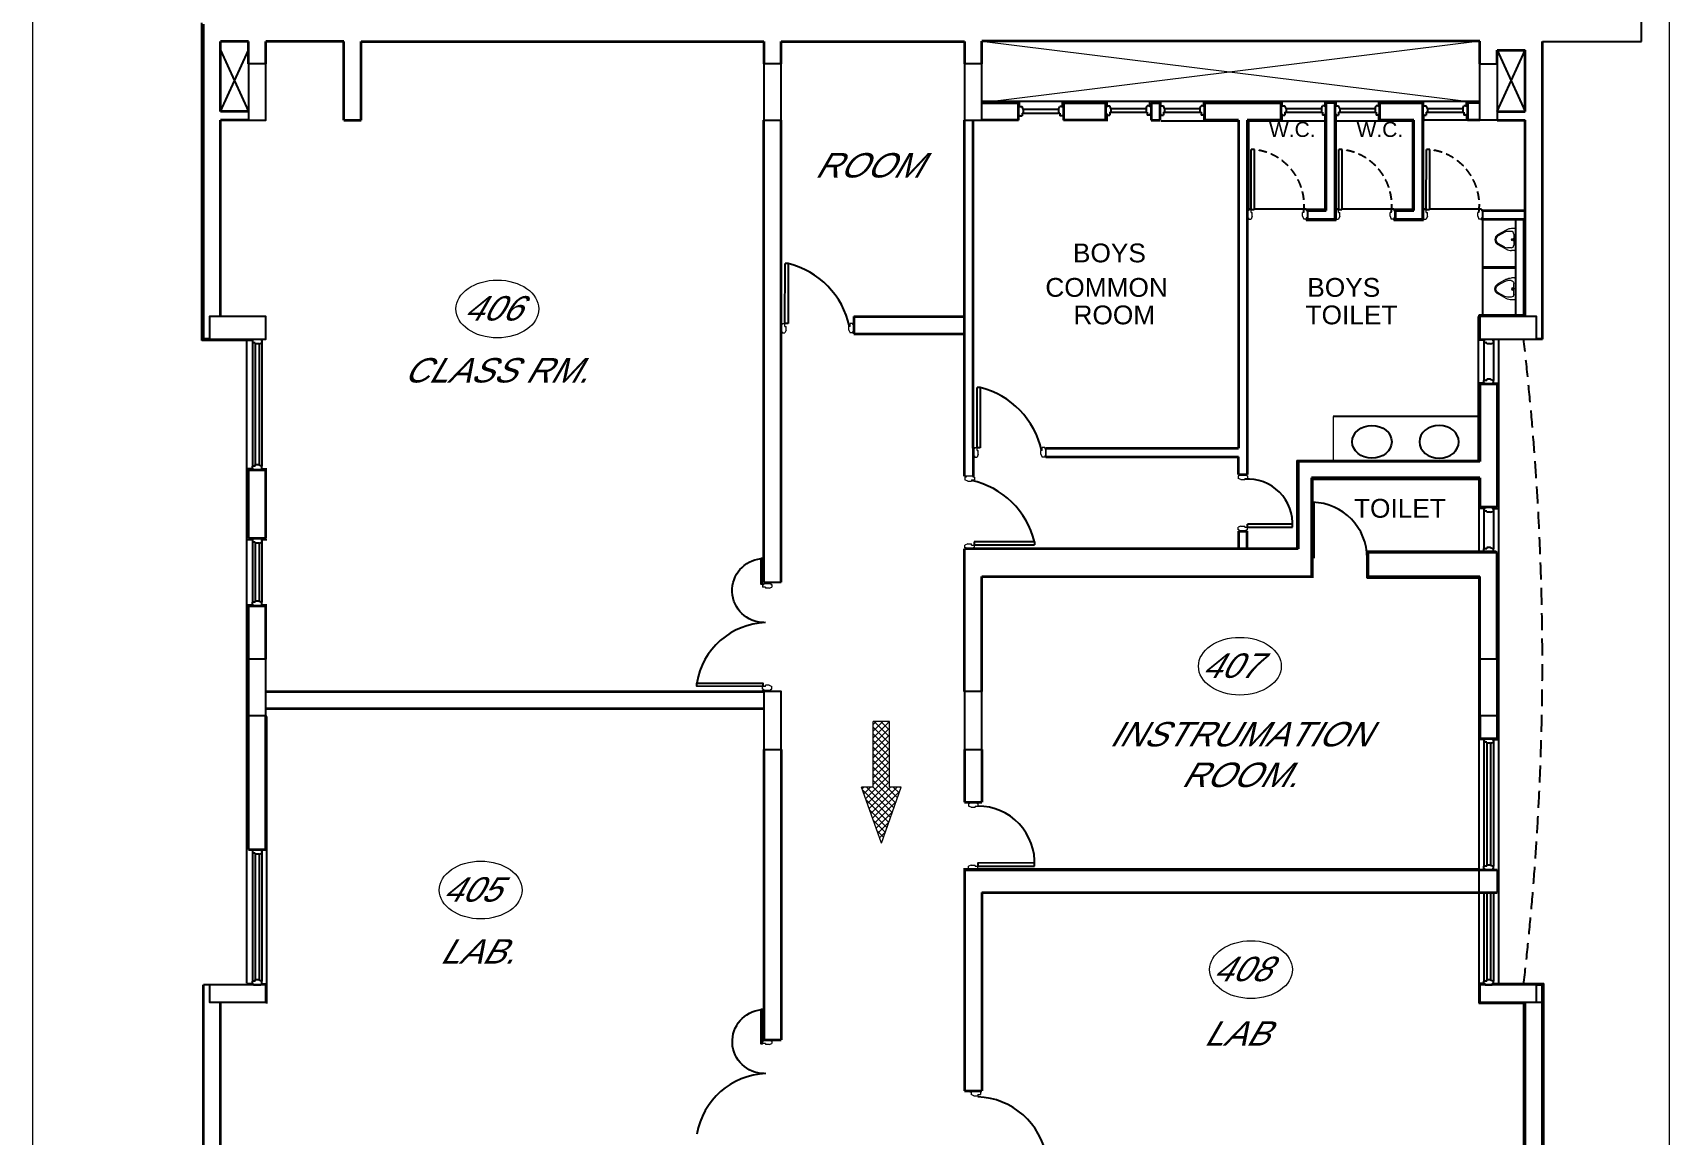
# Model space of a CAD drawing. Extents: x 681461 to 1380439, y -183990 to 19328.
# Drawn here: x 782817 to 804584, y -161462 to -146815 of the extents above; entities that cross this region are included whole.
import ezdxf
from ezdxf.enums import TextEntityAlignment as Align

# ---------------------------------------------------------------- set-up
doc = ezdxf.new("R2010")
doc.units = 0
doc.header["$LTSCALE"] = 900
doc.header["$MEASUREMENT"] = 0
doc.linetypes.add('HIDDEN', pattern=[0.375, 0.25, -0.125])
doc.linetypes.add('HIDDEN2', pattern=[0.1875, 0.125, -0.0625])
for name, color, linetype in [('1', 7, 'CONTINUOUS'), ('CL', 8, 'CONTINUOUS'), ('D&R FREAM', 16, 'CONTINUOUS'), ('door', 163, 'CONTINUOUS'), ('FUR', 2, 'CONTINUOUS'), ('PLASTER LINE', 8, 'CONTINUOUS'), ('TEXT', 2, 'CONTINUOUS'), ('WALL', 1, 'CONTINUOUS'), ('win', 4, 'CONTINUOUS')]:
    doc.layers.add(name, color=color, linetype=linetype)
doc.layers.add('COL', color=6, linetype='CONTINUOUS', lineweight=25)
doc.layers.add('ELE', color=50, linetype='CONTINUOUS', lineweight=20)
doc.styles.add('ROMANS', font='arial.ttf')

# ---------------------------------------------------------------- blocks, each defined once
blk = doc.blocks.new('REDFRAME')
at = {"layer": '1', "linetype": 'ByBlock', "lineweight": 13}
for p, q in [((-95, 0), (-95, -15)), ((-95, 0), (0, 0)), ((0, 0), (0, -15)), ((-110, -15), (-110, -50)), ((-110, -15), (-95, -15)), ((-110, -15), (-110, -50)), ((-72, -50), (-110, -50)), ((-72, -50), (-72, -65)), ((-22, -65), (-72, -65)), ((-22, -65), (15, -50)), ((0, -15), (15, -15)), ((15, -15), (15, -50))]:
    blk.add_line(p, q, dxfattribs=at)
blk = doc.blocks.new('A$C271A56B4')
at = {"layer": '1', "lineweight": 0}
for p, q in [((166, 304), (41, 233)), ((146, 274), (49, 219)), ((240, 284), (186, 284)), ((292, 325), (246, 325)), ((280, 244), (280, 81)), ((305, 12), (305, 313)), ((166, 21), (41, 92)), ((146, 51), (49, 106)), ((240, 41), (186, 41)), ((292, 0), (246, 0)), ((305, 163), (248, 163))]:
    blk.add_line(p, q, dxfattribs=at)
blk.add_circle((264, 163), 16.2, dxfattribs=at)
for centre, radius, start, end in [((186, 203), 81.2, 90, 119.5519), ((246, 163), 162, 90, 119.5519), ((240, 244), 40.6, 0, 90), ((292, 313), 12.2, 360, 90), ((81, 163), 81.2, 119.5519, 240.4481), ((81, 163), 65, 119.5519, 240.4481), ((186, 122), 81.2, 240.4481, 270), ((246, 163), 162, 240.4481, 270), ((240, 81), 40.6, 270, 0), ((292, 12), 12.2, 270, 360)]:
    blk.add_arc(centre, radius, start, end, dxfattribs=at)

msp = doc.modelspace()

# ---------------------------------------------------------------- hatches: boundary and pattern name
at = {"layer": 'door', "linetype": 'ByBlock', "lineweight": 13, "ltscale": 1.25}
h = msp.add_hatch(dxfattribs=at)
h.set_pattern_fill('ANSI37', color=3, scale=500)
h.set_pattern_definition([(45, (87313.657, 61.05), (-44.194174, 44.194174), []), (135, (87313.657, 61.05), (-44.194174, -44.194174), [])])
h.paths.add_polyline_path([(794212.7, -156845.5), (794212.7, -155974.5), (793996.7, -155974.5), (793996.7, -156845.5), (793841.7, -156845.5), (794104.7, -157590.5), (794367.7, -156845.5)])

# ---------------------------------------------------------------- linework, layer by layer
at = {"layer": 'CL', "ltscale": 1.25}
for p, q in [((801901.1, -147977.7), (801301.1, -147977.7)), ((801316.1, -147910.2), (801316.1, -147992.7))]:
    msp.add_line(p, q, dxfattribs=at)
at = {"layer": 'COL', "color": 6}
msp.add_lwpolyline([(802066.1, -147227.7), (802296.1, -147227.7), (802296.1, -147977.7), (802066.1, -147977.7)], close=True, dxfattribs=at)
at = {"layer": 'D&R FREAM', "color": 16, "linetype": 'ByBlock'}
for p, q in [((802118.6, -150902.7), (802118.6, -150937.7)), ((802118.6, -150902.7), (802118.6, -150937.7)), ((802118.6, -150902.7), (802118.6, -150937.7)), ((802118.6, -150902.7), (802118.6, -150937.7)), ((802118.6, -150902.7), (802133.6, -150902.7)), ((802118.6, -150902.7), (802133.6, -150902.7)), ((802156.6, -150937.7), (802118.6, -150937.7)), ((802156.6, -150937.7), (802118.6, -150937.7)), ((802133.6, -150887.7), (802228.6, -150887.7)), ((802133.6, -150887.7), (802228.6, -150887.7)), ((802133.6, -150887.7), (802133.6, -150902.7)), ((802133.6, -150887.7), (802133.6, -150902.7)), ((802156.6, -150937.7), (802156.6, -150952.7)), ((802156.6, -150937.7), (802156.6, -150952.7)), ((802206.6, -150952.7), (802156.6, -150952.7)), ((802206.6, -150952.7), (802156.6, -150952.7)), ((802206.6, -150952.7), (802243.6, -150937.7)), ((802206.6, -150952.7), (802243.6, -150937.7)), ((802228.6, -150887.7), (802228.6, -150902.7)), ((802228.6, -150887.7), (802228.6, -150902.7)), ((802228.6, -150902.7), (802243.6, -150902.7)), ((802228.6, -150902.7), (802243.6, -150902.7)), ((802243.6, -150902.7), (802243.6, -150937.7)), ((802243.6, -150902.7), (802243.6, -150937.7)), ((802156.6, -151437.7), (802118.6, -151437.7)), ((802118.6, -151472.7), (802118.6, -151437.7)), ((802118.6, -151472.7), (802118.6, -151437.7)), ((802118.6, -151472.7), (802133.6, -151472.7)), ((802133.6, -151487.7), (802133.6, -151472.7)), ((802133.6, -151487.7), (802228.6, -151487.7)), ((802206.6, -151422.7), (802156.6, -151422.7)), ((802156.6, -151437.7), (802156.6, -151422.7)), ((802206.6, -151422.7), (802243.6, -151437.7)), ((802228.6, -151472.7), (802243.6, -151472.7)), ((802228.6, -151487.7), (802228.6, -151472.7)), ((802243.6, -151472.7), (802243.6, -151437.7)), ((802118.6, -153140.7), (802118.6, -153175.7)), ((802118.6, -153140.7), (802118.6, -153175.7)), ((802118.6, -153140.7), (802133.6, -153140.7)), ((802156.6, -153175.7), (802118.6, -153175.7)), ((802133.6, -153125.7), (802133.6, -153140.7)), ((802133.6, -153125.7), (802228.6, -153125.7)), ((802156.6, -153175.7), (802156.6, -153190.7)), ((802206.6, -153190.7), (802156.6, -153190.7)), ((802206.6, -153190.7), (802243.6, -153175.7)), ((802228.6, -153125.7), (802228.6, -153140.7)), ((802228.6, -153140.7), (802243.6, -153140.7)), ((802243.6, -153140.7), (802243.6, -153175.7)), ((802206.6, -153660.7), (802156.6, -153660.7)), ((802156.6, -153675.7), (802156.6, -153660.7)), ((802206.6, -153660.7), (802243.6, -153675.7)), ((802118.6, -153710.7), (802118.6, -153675.7)), ((802118.6, -153710.7), (802118.6, -153675.7)), ((802156.6, -153675.7), (802118.6, -153675.7)), ((802118.6, -153710.7), (802133.6, -153710.7)), ((802133.6, -153725.7), (802133.6, -153710.7)), ((802228.6, -153710.7), (802243.6, -153710.7)), ((802228.6, -153725.7), (802228.6, -153710.7)), ((802243.6, -153710.7), (802243.6, -153675.7))]:
    msp.add_line(p, q, dxfattribs=at)
at = {"layer": 'door', "color": 7, "lineweight": 35, "ltscale": 1.25}
for p, q in [((785086.1, -150887.7), (785086.1, -146702.7)), ((785316.1, -147862.7), (785316.1, -146932.7)), ((785686.1, -146932.7), (785316.1, -146932.7)), ((785686.1, -147227.7), (785686.1, -146932.7)), ((785916.1, -147227.7), (785916.1, -146932.7)), ((786956.1, -146932.7), (785916.1, -146932.7)), ((786956.1, -147977.7), (786956.1, -146932.7)), ((787186.1, -146932.7), (792541.1, -146932.7)), ((787186.1, -147977.7), (787186.1, -146932.7)), ((792541.1, -146932.7), (792541.1, -147227.7)), ((792771.1, -147227.7), (792771.1, -146932.7)), ((792771.1, -146932.7), (795211.1, -146932.7)), ((795211.1, -146932.7), (795211.1, -147227.7)), ((802066.1, -146927.7), (795441.1, -146927.7)), ((795441.1, -147227.7), (795441.1, -146927.7)), ((802066.1, -147227.7), (802066.1, -146927.7)), ((802296.1, -147047.7), (802665.8, -147047.7)), ((802296.1, -147227.7), (802296.1, -147047.7)), ((802665.8, -147862.7), (802665.8, -147047.7)), ((802895.8, -150887.7), (802895.8, -146932.7)), ((795926.1, -147747.7), (795441.1, -147747.7)), ((795441.1, -147747.7), (795926.1, -147747.7)), ((795926.1, -147977.7), (795926.1, -147747.7)), ((796526.1, -147747.7), (796526.1, -147977.7)), ((796526.1, -147747.7), (797091.1, -147747.7)), ((797091.1, -147977.7), (797091.1, -147747.7)), ((797691.1, -147747.7), (797806.1, -147747.7)), ((797691.1, -147747.7), (797691.1, -147977.7)), ((797806.1, -147747.7), (797806.1, -147977.7)), ((798406.1, -147977.7), (798406.1, -147747.7)), ((798406.1, -147747.7), (799421.1, -147747.7)), ((799421.1, -147977.7), (799421.1, -147747.7)), ((800021.1, -149177.5), (800021.1, -147747.7)), ((800136.1, -147747.7), (800136.1, -149292.5)), ((800736.1, -147977.7), (800736.1, -147747.7)), ((800736.1, -147747.7), (801301.1, -147747.7)), ((801301.1, -147747.7), (801301.1, -149292.5)), ((801901.1, -147747.7), (801901.1, -147977.7)), ((785686.1, -147862.7), (785316.1, -147862.7)), ((785316.1, -150587.7), (785316.1, -147977.7)), ((785686.1, -147977.7), (785316.1, -147977.7)), ((786956.1, -147977.7), (787186.1, -147977.7)), ((792541.1, -150587.7), (792541.1, -147977.7)), ((792771.1, -150817.7), (792771.1, -147977.7)), ((795211.1, -152338.7), (795211.1, -147977.7)), ((795326.1, -152338.7), (795326.1, -147977.7)), ((795926.1, -147977.7), (795441.1, -147977.7)), ((797091.1, -147977.7), (796526.1, -147977.7)), ((797691.1, -147977.7), (797806.1, -147977.7)), ((798856.1, -147977.7), (798406.1, -147977.7)), ((798856.1, -147977.7), (798856.1, -152338.7)), ((798971.1, -147977.7), (798971.1, -152453.7)), ((799421.1, -147977.7), (798971.1, -147977.7)), ((801186.1, -147977.7), (800736.1, -147977.7)), ((801186.1, -149177.5), (801186.1, -147977.7)), ((802066.1, -147977.7), (801901.1, -147977.7)), ((802296.1, -147862.7), (802665.8, -147862.7)), ((802296.1, -147977.7), (802665.8, -147977.7)), ((802296.1, -147977.7), (802665.8, -147977.7)), ((802665.8, -150587.7), (802665.8, -147977.7)), ((799771.1, -149177.5), (800021.1, -149177.5)), ((799771.1, -149292.5), (800136.1, -149292.5)), ((800936.1, -149177.5), (801186.1, -149177.5)), ((800936.1, -149177.5), (800936.1, -149292.7)), ((800936.1, -149292.5), (801301.1, -149292.5)), ((802101.1, -149177.5), (802665.8, -149177.5)), ((802101.1, -149292.5), (802665.8, -149292.5)), ((792541.1, -154122.7), (792541.1, -150587.7)), ((792771.1, -154122.7), (792771.1, -150587.7)), ((792771.9, -150623.3), (792771.1, -150623.3)), ((793737.1, -150587.7), (795211.1, -150587.7)), ((793737.1, -150587.7), (793737.1, -150817.7)), ((793737.1, -150817.7), (795211.1, -150817.7)), ((785166.1, -150887.7), (785086.1, -150887.7)), ((802895.8, -150887.7), (802816.1, -150887.7)), ((802296.1, -151487.7), (802066.1, -151487.7)), ((802066.1, -151487.7), (802066.1, -151610.7)), ((802296.1, -151487.7), (802296.1, -153125.7)), ((802066.1, -151559.7), (802066.1, -152517.7)), ((802066.1, -151610.7), (802066.1, -151625.7)), ((795211.1, -152711.7), (795211.1, -152338.7)), ((795326.1, -152338.7), (795326.1, -152711.7)), ((796292.1, -152338.7), (798856.1, -152338.7)), ((796292.1, -152453.7), (798852.7, -152453.7)), ((798852.7, -152690.7), (798852.7, -152453.7)), ((798971.1, -152453.7), (798971.1, -152690.7)), ((799646.1, -152517.7), (799646.1, -153677.7)), ((802066.1, -152517.7), (799646.1, -152517.7)), ((785686.1, -153537.4), (785686.1, -152627.7)), ((785686.1, -152627.7), (785916.1, -152627.7)), ((785686.1, -152627.7), (785916.1, -152627.7)), ((785916.1, -153537.4), (785916.1, -152627.7)), ((798852.7, -152690.7), (798971.1, -152690.7)), ((802066.1, -152735.7), (799826.1, -152735.7)), ((799826.1, -152735.7), (799826.1, -154047.7)), ((802066.1, -152735.7), (802066.1, -153125.7)), ((802296.1, -153125.7), (802066.1, -153125.7)), ((798852.7, -153440.7), (798971.1, -153440.7)), ((798852.7, -153440.7), (798852.7, -153677.7)), ((798971.1, -153677.7), (798971.1, -153440.7)), ((785686.1, -153537.4), (785916.1, -153537.4)), ((795211.1, -155572.7), (795211.1, -153677.7)), ((797716.1, -153677.7), (795211.1, -153677.7)), ((799646.1, -153677.7), (797716.1, -153677.7)), ((802296.1, -153725.7), (800576.1, -153725.7)), ((800576.1, -153725.7), (800576.1, -154047.7)), ((802296.1, -155144.7), (802296.1, -153725.7)), ((795441.1, -155572.7), (795441.1, -154047.7)), ((795441.1, -154047.7), (799826.1, -154047.7)), ((800576.1, -154047.7), (802066.1, -154047.7)), ((802066.1, -155144.7), (802066.1, -154047.7)), ((785686.1, -155144.7), (785686.1, -154437.8)), ((785686.1, -154437.8), (785916.1, -154437.8)), ((785916.1, -155144.7), (785916.1, -154437.8)), ((785916.1, -155572.7), (792541.1, -155572.7)), ((785916.1, -155802.7), (792543.9, -155802.7)), ((785686.1, -157675), (785686.1, -155894.7)), ((785916.1, -157147.7), (785916.1, -155894.7)), ((802066.1, -155894.7), (802066.1, -156197.7)), ((802296.1, -155894.7), (802296.1, -156197.7)), ((802066.1, -156197.7), (802296.1, -156197.7)), ((792541.1, -156347.7), (792541.1, -160205.3)), ((792771.1, -156347.7), (792771.1, -160205.3)), ((795211.1, -156347.7), (795211.1, -157047.7)), ((795441.1, -156347.7), (795441.1, -157047.7)), ((785916.1, -157675), (785916.1, -157042.7)), ((795211.1, -157047.7), (795441.1, -157047.7)), ((785686.1, -157675), (785916.1, -157675)), ((795211.1, -157947.7), (802296.1, -157947.7)), ((795211.1, -157947.7), (795211.1, -160884.7)), ((795441.1, -158247.7), (797431.1, -158247.7)), ((795441.1, -158247.7), (795441.1, -160884.7)), ((797431.1, -158247.7), (802296.1, -158247.7)), ((785086.1, -162257.7), (785086.1, -159474.7)), ((802895.8, -162289.7), (802895.8, -159474.7)), ((785316.1, -162027.7), (785316.1, -159704.7)), ((802665.8, -161989.7), (802665.8, -159704.7)), ((792541.1, -160205.3), (792771.1, -160205.3)), ((795211.1, -160884.7), (795441.1, -160884.7))]:
    msp.add_line(p, q, dxfattribs=at)
at = {"layer": 'door'}
for p, q in [((799022.3, -149169.1), (799023.4, -148369.1)), ((799064, -148369.1), (799023.4, -148369.1)), ((799064, -148369.1), (799062.9, -149169.1)), ((800187.3, -149169.1), (800188.4, -148369.1)), ((800229, -148369.1), (800188.4, -148369.1)), ((800229, -148369.1), (800227.9, -149169.1)), ((801352.3, -149169.1), (801353.4, -148369.1)), ((801394, -148369.1), (801353.4, -148369.1)), ((801394, -148369.1), (801392.9, -149169.1)), ((799062.9, -149169.1), (799022.3, -149169.1)), ((800227.9, -149169.1), (800187.3, -149169.1)), ((801392.9, -149169.1), (801352.3, -149169.1)), ((792862.9, -150682.9), (792822.3, -150682.9)), ((795417.9, -152333.9), (795377.3, -152333.9)), ((795339.7, -153586), (795339.7, -153626.6))]:
    msp.add_line(p, q, dxfattribs=at)
at = {"layer": 'door', "color": 222, "linetype": 'ByBlock', "lineweight": 13, "ltscale": 1.25}
for p, q in [((800111.1, -151917.7), (800111.1, -152502.9)), ((796292.1, -152453.7), (796292.1, -152338.7)), ((795326.1, -152711.7), (795211.1, -152711.7))]:
    msp.add_line(p, q, dxfattribs=at)
at = {"layer": 'door', "color": 1, "ltscale": 1.25}
for p, q in [((799841.9, -153802.5), (799841.9, -153058.5)), ((799862.1, -153802.5), (799862.1, -153059.4))]:
    msp.add_line(p, q, dxfattribs=at)
at = {"layer": 'door', "color": 4, "linetype": 'ByBlock', "ltscale": 1.25}
for p, q in [((792541.1, -154122.7), (792771.1, -154122.7)), ((802296.1, -157947.7), (802296.1, -158247.7))]:
    msp.add_line(p, q, dxfattribs=at)
at = {"layer": 'door', "color": 3, "linetype": 'ByBlock', "lineweight": 13, "ltscale": 1.25}
for p, q in [((793996.7, -156845.5), (793996.7, -155974.5)), ((794212.7, -155974.5), (793996.7, -155974.5)), ((794212.7, -156845.5), (794212.7, -155974.5)), ((794104.7, -157590.5), (793841.7, -156845.5)), ((793996.7, -156845.5), (793841.7, -156845.5)), ((794104.7, -157590.5), (794367.7, -156845.5)), ((794367.7, -156845.5), (794212.7, -156845.5))]:
    msp.add_line(p, q, dxfattribs=at)
at = {"layer": 'door', "color": 222, "linetype": 'ByBlock', "lineweight": 13, "ltscale": 1.25}
msp.add_lwpolyline([(782816.7, -120785.9), (804583.7, -120785.9), (804583.7, -183990), (782816.7, -183990)], close=True, dxfattribs=at)
at = {"layer": 'door', "linetype": 'HIDDEN2'}
for centre in [(798985.7, -149107), (800150.7, -149107), (801315.7, -149107)]:
    msp.add_arc(centre, 742, 352.36176, 83.93602, dxfattribs=at)
at = {"layer": 'door', "color": 1, "ltscale": 1.25}
msp.add_arc((799821.9, -153802.5), 744.3, 359.99999, 88.46012, dxfattribs=at)
at = {"layer": 'door', "color": 4, "linetype": 'ByBlock', "lineweight": 9, "ltscale": 1.25}
for centre in [(788996.7, -150488), (798872.7, -155239), (788775.2, -158215), (799020.7, -159273)]:
    msp.add_ellipse(centre, major_axis=(-551, 0), ratio=0.6969147, dxfattribs=at)
at = {"layer": 'door', "color": 4, "linetype": 'ByBlock', "ltscale": 1.25}
msp.add_ellipse((800629.5, -152255), major_axis=(-262.5, 0), ratio=0.8305104, start_param=-1.5707963, end_param=4.712389, dxfattribs=at)
at = {"layer": 'door', "color": 4, "linetype": 'ByBlock', "ltscale": 1.25, "extrusion": (0, 0, -1)}
msp.add_ellipse((801522.8, -152255), major_axis=(262.5, 0), ratio=0.8305104, start_param=-1.5707963, end_param=4.712389, dxfattribs=at)
at = {"layer": 'ELE'}
for p, q in [((802066.1, -146927.7), (795441.1, -147747.7)), ((795441.5, -146927.7), (802066.1, -147747.7))]:
    msp.add_line(p, q, dxfattribs=at)
at = {"layer": 'PLASTER LINE', "color": 8, "linetype": 'ByBlock'}
for p, q in [((802041.1, -150587.7), (802041.1, -151610.7)), ((802041.1, -151584.7), (802041.1, -152502.9)), ((802118.6, -153140.7), (802051.1, -153140.7)), ((802243.6, -153140.7), (802316.1, -153140.7))]:
    msp.add_line(p, q, dxfattribs=at)
at = {"layer": 'PLASTER LINE', "color": 8}
for p, q in [((802118.6, -151472.7), (802041.1, -151472.7)), ((802228.6, -151472.7), (802321.1, -151472.7))]:
    msp.add_line(p, q, dxfattribs=at)
at = {"layer": 'WALL', "color": 8, "linetype": 'ByBlock'}
for p, q in [((804216.1, -146932.7), (804217.5, -122096.5)), ((802895.8, -146932.7), (804216.1, -146932.7)), ((795941.1, -147796.4), (795941.1, -147732.7)), ((797106.1, -147785.2), (797106.1, -147732.7)), ((797821.1, -147785.2), (797821.1, -147732.7)), ((797821.1, -147785.2), (797821.1, -147747.7)), ((798391.1, -147785.2), (798391.1, -147732.7)), ((799436.1, -147785.2), (799436.1, -147732.7)), ((800006.1, -147785.2), (800006.1, -147732.7)), ((800151.1, -147785.2), (800151.1, -147732.7)), ((800721.1, -147785.2), (800721.1, -147732.7)), ((801316.1, -147785.2), (801316.1, -147732.7)), ((801886.1, -147785.2), (801886.1, -147732.7)), ((797106.1, -147992.7), (797106.1, -147910.2)), ((798391.1, -147910.2), (798391.1, -147992.7)), ((799436.1, -147992.7), (799436.1, -147895.2)), ((800721.1, -147992.7), (800721.1, -147895.2)), ((801886.1, -147910.2), (801886.1, -147977.7)), ((799756.1, -149162.7), (799062.9, -149162.7)), ((799756.1, -149162.7), (799756.1, -149167.7)), ((799756.1, -149162.7), (800006.1, -149162.7)), ((799756.1, -149292.7), (799756.1, -149307.7)), ((799756.1, -149307.7), (800151.1, -149307.7)), ((800921.1, -149162.7), (800227.9, -149162.7)), ((800921.1, -149162.7), (800921.1, -149167.7)), ((800921.1, -149162.7), (801171.1, -149162.7)), ((800921.1, -149292.7), (800921.1, -149307.7)), ((800921.1, -149307.7), (801316.1, -149307.7)), ((802086.1, -149162.7), (801392.9, -149162.7)), ((802086.1, -149162.7), (802086.1, -149167.7)), ((802086.1, -149292.7), (802086.1, -149307.7)), ((792822.3, -150682.9), (792823.4, -149882.9)), ((792864, -149882.9), (792823.4, -149882.9)), ((792864, -149882.9), (792862.9, -150682.9)), ((802051.1, -150572.7), (802051.1, -150902.7)), ((785738.6, -150937.7), (785738.6, -152577.7)), ((785776.6, -150952.7), (785776.6, -152562.7)), ((785826.6, -150952.7), (785826.6, -152562.7)), ((785863.6, -150937.7), (785863.6, -152577.7)), ((802118.6, -150902.7), (802041.1, -150902.7)), ((802118.6, -150902.7), (802051.1, -150902.7)), ((795377.3, -152333.9), (795378.4, -151533.9)), ((795419, -151533.9), (795378.4, -151533.9)), ((795419, -151533.9), (795417.9, -152333.9)), ((799631.1, -152502.9), (802041.1, -152502.9)), ((799631.1, -152502.9), (799631.1, -153662.7)), ((785738.6, -152612.7), (785666.1, -152612.7)), ((785863.6, -152612.7), (785931.1, -152612.7)), ((799841.1, -152750.7), (802051.1, -152750.7)), ((799841.1, -154062.7), (799841.1, -152750.7)), ((802051.1, -152750.7), (802051.1, -153725.7)), ((799574.5, -153349.3), (798974.4, -153350.1)), ((798974.4, -153390.7), (798974.4, -153350.1)), ((798974.4, -153390.7), (799573.2, -153389.9)), ((785666.1, -153552.4), (785738.6, -153552.4)), ((785738.6, -153587.4), (785738.6, -154387.8)), ((785776.6, -153602.4), (785776.6, -154372.8)), ((785826.6, -153602.4), (785826.6, -154372.8)), ((785863.6, -153552.4), (785931.1, -153552.4)), ((785863.6, -153587.4), (785863.6, -154387.8)), ((796139.7, -153584.9), (795339.7, -153586)), ((795339.7, -153626.6), (796139.7, -153625.5)), ((796139.7, -153584.9), (796139.7, -153625.5)), ((800561.1, -153710.9), (802281.1, -153710.9)), ((800561.1, -153710.9), (800561.1, -154062.7)), ((800561.1, -154062.7), (802051.1, -154062.7)), ((802051.1, -154062.7), (802051.1, -159719.7)), ((785666.1, -154422.8), (785738.6, -154422.8)), ((785863.6, -154422.8), (785931.1, -154422.8)), ((802118.6, -156212.7), (802051.1, -156212.7)), ((802118.6, -156247.7), (802118.6, -157897.7)), ((802156.6, -156262.7), (802156.6, -157882.7)), ((802206.6, -156262.7), (802206.6, -157882.7)), ((802243.6, -156212.7), (802316.1, -156212.7)), ((802243.6, -156247.7), (802243.6, -157897.7)), ((785738.6, -157725), (785738.6, -159425.4)), ((785776.6, -157740), (785776.6, -159410.4)), ((785826.6, -157740), (785826.6, -159410.4)), ((785863.6, -157675.6), (785863.6, -159425.4)), ((795196.1, -157932.7), (802051.1, -157932.7)), ((802118.6, -158247.7), (802118.6, -159424.7)), ((802156.6, -158247.7), (802156.6, -159409.7)), ((802206.6, -158247.7), (802206.6, -159409.7)), ((802243.6, -158247.7), (802243.6, -159424.7)), ((785738.6, -159460.4), (785666.1, -159460.4)), ((785863.6, -159460.4), (785931.1, -159460.4)), ((802118.6, -159459.7), (802051.1, -159459.7)), ((802243.6, -159459.7), (802915.8, -159459.7)), ((802915.8, -162309.7), (802915.8, -159459.7)), ((802816.1, -159704.7), (802895.8, -159704.7)), ((795298.6, -160899.7), (795278.6, -160899.7))]:
    msp.add_line(p, q, dxfattribs=at)
at = {"layer": 'WALL', "color": 8, "linetype": 'Continuous'}
for p, q in [((785066.1, -150907.7), (785066.1, -146682.7)), ((785738.6, -150907.7), (785066.1, -150907.7))]:
    msp.add_line(p, q, dxfattribs=at)
at = {"layer": 'WALL', "color": 9}
for p, q in [((785316.1, -147047.7), (785686.1, -147862.7)), ((785316.1, -147862.7), (785686.1, -147047.7)), ((802296.1, -147047.7), (802665.8, -147862.7)), ((802296.1, -147862.7), (802665.8, -147047.7))]:
    msp.add_line(p, q, dxfattribs=at)
at = {"layer": 'WALL', "color": 8}
for p, q in [((802066.1, -147730.6), (795441.1, -147730.6)), ((796511.1, -147796.4), (796511.1, -147732.7)), ((797676.1, -147785.2), (797676.1, -147732.7)), ((799436.1, -147785.2), (799436.1, -147747.7)), ((800151.1, -147785.2), (800151.1, -147747.7)), ((798841.1, -147992.7), (797821.1, -147992.7)), ((798986.1, -147992.7), (798986.1, -149167.7)), ((800006.1, -147992.7), (798986.1, -147992.7)), ((800006.1, -149162.7), (800006.1, -147910.2)), ((800151.1, -149307.7), (800151.1, -147910.2)), ((801171.1, -147992.7), (800151.1, -147992.7)), ((801171.1, -149162.7), (801171.1, -147992.7)), ((801316.1, -149307.7), (801316.1, -147910.2)), ((802101.1, -149283.9), (802101.1, -150572.7)), ((802541, -150562.7), (802541, -149292.5)), ((802650.8, -150572.7), (802650.8, -149292.5)), ((802101.1, -149926.7), (802541, -149926.7)), ((802541, -149943.8), (802101.1, -149943.8)), ((802650.8, -150572.7), (802051.1, -150572.7)), ((785666.1, -159454.7), (785666.1, -150907.7)), ((802316.1, -153855.7), (802316.1, -150902.7)), ((796277.1, -152457.5), (796277.1, -152462.5)), ((795216.1, -152726.7), (795211.1, -152726.7)), ((802316.1, -159459.7), (802316.1, -153855.7)), ((792526.1, -155557.7), (792526.1, -155573.6)), ((785931.1, -156795.1), (785931.1, -155905.7)), ((785931.1, -157132.7), (785931.1, -156780.1)), ((785931.1, -159724.7), (785931.1, -157057.7)), ((795373.6, -157932.7), (795393.6, -157932.7)), ((802051.1, -159719.7), (802650.8, -159719.7)), ((802650.8, -161974.7), (802650.8, -159719.7))]:
    msp.add_line(p, q, dxfattribs=at)
at = {"layer": 'WALL', "color": 1, "linetype": 'ByBlock'}
for p, q in [((795941.1, -147811.4), (795941.1, -147796.4)), ((795941.1, -147796.4), (795976.1, -147796.4)), ((795991.1, -147833.4), (795976.1, -147796.4)), ((796461.1, -147833.4), (796476.1, -147796.4)), ((796511.1, -147796.4), (796476.1, -147796.4)), ((796511.1, -147811.4), (796511.1, -147796.4)), ((797106.1, -147785.2), (797141.1, -147785.2)), ((797106.1, -147800.2), (797106.1, -147785.2)), ((797156.1, -147822.2), (797141.1, -147785.2)), ((797626.1, -147822.2), (797641.1, -147785.2)), ((797676.1, -147785.2), (797641.1, -147785.2)), ((797676.1, -147800.2), (797676.1, -147785.2)), ((797821.1, -147800.2), (797821.1, -147785.2)), ((797821.1, -147785.2), (797856.1, -147785.2)), ((797871.1, -147822.2), (797856.1, -147785.2)), ((798341.1, -147822.2), (798356.1, -147785.2)), ((798391.1, -147785.2), (798356.1, -147785.2)), ((798391.1, -147800.2), (798391.1, -147785.2)), ((799436.1, -147785.2), (799471.1, -147785.2)), ((799436.1, -147800.2), (799436.1, -147785.2)), ((799486.1, -147822.2), (799471.1, -147785.2)), ((799956.1, -147822.2), (799971.1, -147785.2)), ((800006.1, -147785.2), (799971.1, -147785.2)), ((800006.1, -147800.2), (800006.1, -147785.2)), ((800151.1, -147800.2), (800151.1, -147785.2)), ((800151.1, -147785.2), (800186.1, -147785.2)), ((800201.1, -147822.2), (800186.1, -147785.2)), ((800671.1, -147822.2), (800686.1, -147785.2)), ((800721.1, -147785.2), (800686.1, -147785.2)), ((800721.1, -147800.2), (800721.1, -147785.2)), ((801316.1, -147785.2), (801351.1, -147785.2)), ((801316.1, -147800.2), (801316.1, -147785.2)), ((801366.1, -147822.2), (801351.1, -147785.2)), ((801836.1, -147822.2), (801851.1, -147785.2)), ((801886.1, -147785.2), (801851.1, -147785.2)), ((801886.1, -147800.2), (801886.1, -147785.2)), ((795926.1, -147906.4), (795926.1, -147811.4)), ((795926.1, -147811.4), (795941.1, -147811.4)), ((795926.1, -147906.4), (795941.1, -147906.4)), ((795941.1, -147921.4), (795941.1, -147906.4)), ((795941.1, -147921.4), (795976.1, -147921.4)), ((795941.1, -147921.4), (795976.1, -147921.4)), ((795976.1, -147883.4), (795976.1, -147921.4)), ((795976.1, -147883.4), (795991.1, -147883.4)), ((795991.1, -147833.4), (795991.1, -147883.4)), ((796461.1, -147833.4), (796461.1, -147883.4)), ((796476.1, -147883.4), (796461.1, -147883.4)), ((796476.1, -147883.4), (796476.1, -147921.4)), ((796511.1, -147921.4), (796476.1, -147921.4)), ((796511.1, -147921.4), (796476.1, -147921.4)), ((796526.1, -147811.4), (796511.1, -147811.4)), ((796526.1, -147906.4), (796511.1, -147906.4)), ((796511.1, -147921.4), (796511.1, -147906.4)), ((797091.1, -147800.2), (797106.1, -147800.2)), ((797091.1, -147895.2), (797106.1, -147895.2)), ((797106.1, -147910.2), (797106.1, -147895.2)), ((797106.1, -147910.2), (797141.1, -147910.2)), ((797106.1, -147910.2), (797141.1, -147910.2)), ((797141.1, -147872.2), (797156.1, -147872.2)), ((797141.1, -147872.2), (797141.1, -147910.2)), ((797156.1, -147822.2), (797156.1, -147872.2)), ((797626.1, -147822.2), (797626.1, -147872.2)), ((797641.1, -147872.2), (797626.1, -147872.2)), ((797641.1, -147872.2), (797641.1, -147910.2)), ((797676.1, -147910.2), (797641.1, -147910.2)), ((797676.1, -147910.2), (797641.1, -147910.2)), ((797691.1, -147800.2), (797676.1, -147800.2)), ((797676.1, -147910.2), (797676.1, -147895.2)), ((797691.1, -147895.2), (797676.1, -147895.2)), ((797806.1, -147800.2), (797821.1, -147800.2)), ((797806.1, -147895.2), (797821.1, -147895.2)), ((797821.1, -147910.2), (797821.1, -147895.2)), ((797821.1, -147910.2), (797856.1, -147910.2)), ((797821.1, -147910.2), (797856.1, -147910.2)), ((797856.1, -147872.2), (797856.1, -147910.2)), ((797856.1, -147872.2), (797871.1, -147872.2)), ((797871.1, -147822.2), (797871.1, -147872.2)), ((798341.1, -147822.2), (798341.1, -147872.2)), ((798356.1, -147872.2), (798341.1, -147872.2)), ((798356.1, -147872.2), (798356.1, -147910.2)), ((798391.1, -147910.2), (798356.1, -147910.2)), ((798391.1, -147910.2), (798356.1, -147910.2)), ((798406.1, -147800.2), (798391.1, -147800.2)), ((798406.1, -147895.2), (798391.1, -147895.2)), ((798391.1, -147910.2), (798391.1, -147895.2)), ((798406.1, -147895.2), (798406.1, -147800.2)), ((799421.1, -147800.2), (799436.1, -147800.2)), ((799421.1, -147895.2), (799436.1, -147895.2)), ((799436.1, -147910.2), (799436.1, -147895.2)), ((799436.1, -147910.2), (799471.1, -147910.2)), ((799436.1, -147910.2), (799471.1, -147910.2)), ((799471.1, -147872.2), (799486.1, -147872.2)), ((799471.1, -147872.2), (799471.1, -147910.2)), ((799486.1, -147822.2), (799486.1, -147872.2)), ((799956.1, -147822.2), (799956.1, -147872.2)), ((799971.1, -147872.2), (799956.1, -147872.2)), ((799971.1, -147872.2), (799971.1, -147910.2)), ((800006.1, -147910.2), (799971.1, -147910.2)), ((800006.1, -147910.2), (799971.1, -147910.2)), ((800021.1, -147800.2), (800006.1, -147800.2)), ((800006.1, -147910.2), (800006.1, -147895.2)), ((800021.1, -147895.2), (800006.1, -147895.2)), ((800021.1, -147895.2), (800021.1, -147800.2)), ((800136.1, -147895.2), (800136.1, -147800.2)), ((800136.1, -147800.2), (800151.1, -147800.2)), ((800136.1, -147895.2), (800151.1, -147895.2)), ((800151.1, -147910.2), (800151.1, -147895.2)), ((800151.1, -147910.2), (800186.1, -147910.2)), ((800151.1, -147910.2), (800186.1, -147910.2)), ((800186.1, -147872.2), (800186.1, -147910.2)), ((800186.1, -147872.2), (800201.1, -147872.2)), ((800201.1, -147822.2), (800201.1, -147872.2)), ((800671.1, -147822.2), (800671.1, -147872.2)), ((800686.1, -147872.2), (800671.1, -147872.2)), ((800686.1, -147872.2), (800686.1, -147910.2)), ((800721.1, -147910.2), (800686.1, -147910.2)), ((800721.1, -147910.2), (800686.1, -147910.2)), ((800736.1, -147800.2), (800721.1, -147800.2)), ((800736.1, -147895.2), (800721.1, -147895.2)), ((800721.1, -147910.2), (800721.1, -147895.2)), ((800736.1, -147895.2), (800736.1, -147800.2)), ((801301.1, -147800.2), (801316.1, -147800.2)), ((801301.1, -147895.2), (801301.1, -147800.2)), ((801301.1, -147895.2), (801316.1, -147895.2)), ((801316.1, -147910.2), (801316.1, -147895.2)), ((801316.1, -147910.2), (801351.1, -147910.2)), ((801316.1, -147910.2), (801351.1, -147910.2)), ((801351.1, -147872.2), (801366.1, -147872.2)), ((801351.1, -147872.2), (801351.1, -147910.2)), ((801366.1, -147822.2), (801366.1, -147872.2)), ((801836.1, -147822.2), (801836.1, -147872.2)), ((801851.1, -147872.2), (801836.1, -147872.2)), ((801851.1, -147872.2), (801851.1, -147910.2)), ((801886.1, -147910.2), (801851.1, -147910.2)), ((801886.1, -147910.2), (801851.1, -147910.2)), ((801901.1, -147800.2), (801886.1, -147800.2)), ((801886.1, -147910.2), (801886.1, -147895.2)), ((801901.1, -147895.2), (801886.1, -147895.2)), ((801901.1, -147895.2), (801901.1, -147800.2)), ((799022.3, -149162.7), (798986.1, -149162.7)), ((800187.3, -149162.7), (800151.1, -149162.7)), ((801352.3, -149162.7), (801316.1, -149162.7)), ((785738.6, -150902.7), (785738.6, -150937.7)), ((785738.6, -150902.7), (785738.6, -150937.7)), ((785738.6, -150902.7), (785753.6, -150902.7)), ((785776.6, -150937.7), (785738.6, -150937.7)), ((785753.6, -150887.7), (785848.6, -150887.7)), ((785753.6, -150887.7), (785753.6, -150902.7)), ((785776.6, -150937.7), (785776.6, -150952.7)), ((785826.6, -150952.7), (785776.6, -150952.7)), ((785826.6, -150952.7), (785863.6, -150937.7)), ((785848.6, -150887.7), (785848.6, -150902.7)), ((785848.6, -150902.7), (785863.6, -150902.7)), ((785863.6, -150902.7), (785863.6, -150937.7)), ((802118.6, -150902.7), (802133.6, -150902.7)), ((802118.6, -150902.7), (802118.6, -150937.7)), ((802118.6, -150902.7), (802118.6, -150937.7)), ((802156.6, -150937.7), (802118.6, -150937.7)), ((802133.6, -150887.7), (802228.6, -150887.7)), ((802133.6, -150887.7), (802133.6, -150902.7)), ((802156.6, -150937.7), (802156.6, -150952.7)), ((802206.6, -150952.7), (802156.6, -150952.7)), ((802206.6, -150952.7), (802243.6, -150937.7)), ((802228.6, -150887.7), (802228.6, -150902.7)), ((802228.6, -150902.7), (802243.6, -150902.7)), ((802243.6, -150902.7), (802243.6, -150937.7)), ((796292.1, -152347.5), (796277.1, -152347.5)), ((785776.6, -152577.7), (785738.6, -152577.7)), ((785738.6, -152612.7), (785738.6, -152577.7)), ((785738.6, -152612.7), (785738.6, -152577.7)), ((785826.6, -152562.7), (785776.6, -152562.7)), ((785776.6, -152577.7), (785776.6, -152562.7)), ((785826.6, -152562.7), (785863.6, -152577.7)), ((785863.6, -152612.7), (785863.6, -152577.7)), ((785738.6, -152612.7), (785753.6, -152612.7)), ((785753.6, -152627.7), (785753.6, -152612.7)), ((785753.6, -152627.7), (785848.6, -152627.7)), ((785848.6, -152612.7), (785863.6, -152612.7)), ((785848.6, -152627.7), (785848.6, -152612.7)), ((795326.1, -152711.7), (795326.1, -152726.7)), ((798959.4, -152690.7), (798959.4, -152705.7)), ((798959.4, -153440.7), (798959.4, -153425.7)), ((785686.1, -153537.4), (785916.1, -153537.4)), ((785738.6, -153552.4), (785738.6, -153587.4)), ((785738.6, -153552.4), (785753.6, -153552.4)), ((785738.6, -153552.4), (785738.6, -153587.4)), ((785776.6, -153587.4), (785738.6, -153587.4)), ((785753.6, -153537.4), (785753.6, -153552.4)), ((785753.6, -153537.4), (785848.6, -153537.4)), ((785776.6, -153587.4), (785776.6, -153602.4)), ((785826.6, -153602.4), (785776.6, -153602.4)), ((785826.6, -153602.4), (785863.6, -153587.4)), ((785848.6, -153537.4), (785848.6, -153552.4)), ((785848.6, -153552.4), (785863.6, -153552.4)), ((785863.6, -153552.4), (785863.6, -153587.4)), ((785738.6, -154422.8), (785738.6, -154387.8)), ((785738.6, -154422.8), (785738.6, -154387.8)), ((785776.6, -154387.8), (785738.6, -154387.8)), ((785738.6, -154422.8), (785753.6, -154422.8)), ((785753.6, -154437.8), (785753.6, -154422.8)), ((785753.6, -154437.8), (785848.6, -154437.8)), ((785776.6, -154387.8), (785776.6, -154372.8)), ((785826.6, -154372.8), (785776.6, -154372.8)), ((785826.6, -154372.8), (785863.6, -154387.8)), ((785848.6, -154437.8), (785848.6, -154422.8)), ((785848.6, -154422.8), (785863.6, -154422.8)), ((785863.6, -154422.8), (785863.6, -154387.8)), ((802118.6, -156212.7), (802133.6, -156212.7)), ((802118.6, -156212.7), (802118.6, -156247.7)), ((802118.6, -156212.7), (802118.6, -156247.7)), ((802156.6, -156247.7), (802118.6, -156247.7)), ((802133.6, -156197.7), (802228.6, -156197.7)), ((802133.6, -156197.7), (802133.6, -156212.7)), ((802156.6, -156247.7), (802156.6, -156262.7)), ((802206.6, -156262.7), (802156.6, -156262.7)), ((802206.6, -156262.7), (802243.6, -156247.7)), ((802228.6, -156197.7), (802228.6, -156212.7)), ((802228.6, -156212.7), (802243.6, -156212.7)), ((802243.6, -156212.7), (802243.6, -156247.7)), ((785738.6, -157690), (785738.6, -157725)), ((785738.6, -157690), (785738.6, -157725)), ((785738.6, -157690), (785753.6, -157690)), ((785776.6, -157725), (785738.6, -157725)), ((785753.6, -157675), (785753.6, -157690)), ((785753.6, -157675), (785848.6, -157675)), ((785776.6, -157725), (785776.6, -157740)), ((785826.6, -157740), (785776.6, -157740)), ((785826.6, -157740), (785863.6, -157725)), ((785848.6, -157675), (785848.6, -157690)), ((785848.6, -157690), (785863.6, -157690)), ((785863.6, -157690), (785863.6, -157725)), ((802118.6, -157932.7), (802118.6, -157897.7)), ((802118.6, -157932.7), (802118.6, -157897.7)), ((802156.6, -157897.7), (802118.6, -157897.7)), ((802118.6, -157932.7), (802133.6, -157932.7)), ((802133.6, -157947.7), (802133.6, -157932.7)), ((802133.6, -157947.7), (802228.6, -157947.7)), ((802156.6, -157897.7), (802156.6, -157882.7)), ((802206.6, -157882.7), (802156.6, -157882.7)), ((802206.6, -157882.7), (802243.6, -157897.7)), ((802228.6, -157932.7), (802243.6, -157932.7)), ((802228.6, -157947.7), (802228.6, -157932.7)), ((802243.6, -157932.7), (802243.6, -157897.7)), ((785776.6, -159425.4), (785738.6, -159425.4)), ((785738.6, -159460.4), (785738.6, -159425.4)), ((785738.6, -159460.4), (785738.6, -159425.4)), ((785738.6, -159460.4), (785753.6, -159460.4)), ((785753.6, -159475.4), (785753.6, -159460.4)), ((785753.6, -159475.4), (785848.6, -159475.4)), ((785826.6, -159410.4), (785776.6, -159410.4)), ((785776.6, -159425.4), (785776.6, -159410.4)), ((785826.6, -159410.4), (785863.6, -159425.4)), ((785848.6, -159475.4), (785848.6, -159460.4)), ((785848.6, -159460.4), (785863.6, -159460.4)), ((785863.6, -159460.4), (785863.6, -159425.4)), ((802156.6, -159424.7), (802118.6, -159424.7)), ((802118.6, -159459.7), (802118.6, -159424.7)), ((802118.6, -159459.7), (802118.6, -159424.7)), ((802118.6, -159459.7), (802133.6, -159459.7)), ((802133.6, -159474.7), (802133.6, -159459.7)), ((802133.6, -159474.7), (802228.6, -159474.7)), ((802206.6, -159409.7), (802156.6, -159409.7)), ((802156.6, -159424.7), (802156.6, -159409.7)), ((802206.6, -159409.7), (802243.6, -159424.7)), ((802228.6, -159459.7), (802243.6, -159459.7)), ((802228.6, -159474.7), (802228.6, -159459.7)), ((802243.6, -159459.7), (802243.6, -159424.7))]:
    msp.add_line(p, q, dxfattribs=at)
at = {"layer": 'WALL'}
for p, q in [((800021.1, -147747.7), (800136.1, -147747.7)), ((801301.1, -147747.7), (801301.1, -147977.7)), ((801901.1, -147747.7), (802066.1, -147747.7)), ((796526.1, -147906.4), (796526.1, -147811.4)), ((797091.1, -147895.2), (797091.1, -147800.2)), ((797691.1, -147895.2), (797691.1, -147800.2)), ((797806.1, -147895.2), (797806.1, -147800.2)), ((799421.1, -147895.2), (799421.1, -147800.2)), ((799771.1, -149177.5), (799771.1, -149292.7)), ((802101.1, -149177.5), (802101.1, -149292.5)), ((802041.1, -151917.7), (800111.1, -151917.7)), ((799826.1, -153725.7), (799826.1, -153840.7)), ((785166.1, -159474.7), (785086.1, -159474.7)), ((802816.1, -159474.7), (802895.8, -159474.7))]:
    msp.add_line(p, q, dxfattribs=at)
at = {"layer": 'WALL', "color": 6}
for points in [[(785686.1, -147977.7), (785916.1, -147977.7), (785916.1, -147227.7), (785686.1, -147227.7)], [(792541.1, -147977.7), (792771.1, -147977.7), (792771.1, -147227.7), (792541.1, -147227.7)], [(795211.1, -147977.7), (795441.1, -147977.7), (795441.1, -147227.7), (795211.1, -147227.7)], [(785166.1, -150887.7), (785916.1, -150887.7), (785916.1, -150587.7), (785166.1, -150587.7)], [(802066.1, -150887.7), (802816.1, -150887.7), (802816.1, -150587.7), (802066.1, -150587.7)], [(785686.1, -155894.7), (785916.1, -155894.7), (785916.1, -155144.7), (785686.1, -155144.7)], [(802066.1, -155894.7), (802296.1, -155894.7), (802296.1, -155144.7), (802066.1, -155144.7)], [(792541.1, -156347.7), (792771.1, -156347.7), (792771.1, -155572.7), (792541.1, -155572.7)], [(795211.1, -156347.7), (795441.1, -156347.7), (795441.1, -155572.7), (795211.1, -155572.7)], [(785916.1, -159704.7), (785916.1, -159474.7), (785166.1, -159474.7), (785166.1, -159704.7)], [(802816.1, -159704.7), (802816.1, -159474.7), (802066.1, -159474.7), (802066.1, -159704.7)]]:
    msp.add_lwpolyline(points, close=True, dxfattribs=at)
at = {"layer": 'WALL', "color": 8, "linetype": 'ByBlock'}
for points in [[(792541.3, -154657.7, -0.9477043), (792503.9, -153807.8, -0.3570172)], [(792543.7, -160655.3, -0.9477043), (792506.2, -159805.4, -0.3570172)]]:
    msp.add_lwpolyline(points, format="xyb", dxfattribs=at)
for points in [[(792501.3, -153807.8), (792501.3, -154145), (792522.7, -154145), (792522.7, -153807.8)], [(791648, -155464.8), (792527.2, -155466), (792527.2, -155506.6), (791648, -155505.4)], [(792501.3, -159805.4), (792501.3, -160255.3), (792522.7, -160255.3), (792522.7, -159805.4)]]:
    msp.add_lwpolyline(points, close=True, dxfattribs=at)
msp.add_lwpolyline([(796143.5, -157854.9), (795385.2, -157856), (795385.2, -157896.6), (796142.5, -157895.5)], dxfattribs=at)
for centre, radius, start, end in [((792600.3, -150955.9), 1105, 12.35409, 76.18604), ((795155.3, -152606.9), 1105, 12.35409, 76.18604), ((795066.7, -153848.6), 1105, 13.81396, 77.64591), ((798974.4, -153350.1), 600.2, 356.20066, 93.62474), ((792598.8, -155620.9), 963.5, 92.05492, 170.67759), ((795385.2, -157856), 758.2, 357.00968, 89.74309), ((792601.2, -161618.4), 963.5, 92.05492, 170.67759), ((795351.7, -161926.7), 962.3, 9.26222, 87.97048)]:
    msp.add_arc(centre, radius, start, end, dxfattribs=at)
at = {"layer": 'WALL', "color": 5, "linetype": 'HIDDEN'}
msp.add_arc((765967.1, -155181.2), 36929.1, 353.32351, 6.67649, dxfattribs=at)
at = {"layer": 'win', "linetype": 'ByBlock'}
for p, q in [((795991.1, -147833.4), (796461.1, -147833.4)), ((795991.1, -147883.4), (796461.1, -147883.4)), ((797156.1, -147822.2), (797626.1, -147822.2)), ((797156.1, -147872.2), (797626.1, -147872.2)), ((797871.1, -147822.2), (798341.1, -147822.2)), ((797871.1, -147872.2), (798341.1, -147872.2)), ((799486.1, -147822.2), (799956.1, -147822.2)), ((799486.1, -147872.2), (799956.1, -147872.2)), ((800201.1, -147822.2), (800671.1, -147822.2)), ((800201.1, -147872.2), (800671.1, -147872.2)), ((801366.1, -147822.2), (801836.1, -147822.2)), ((801366.1, -147872.2), (801836.1, -147872.2)), ((802118.6, -150937.7), (802118.6, -151437.7)), ((802118.6, -150937.7), (802118.6, -151437.7)), ((802243.6, -150937.7), (802243.6, -151437.7)), ((802243.6, -150937.7), (802243.6, -151437.7)), ((802118.6, -153175.7), (802118.6, -153675.7)), ((802243.6, -153175.7), (802243.6, -153675.7))]:
    msp.add_line(p, q, dxfattribs=at)

# ---------------------------------------------------------------- block references
at = {"layer": 'FUR', "xscale": 0.8999982001259923, "yscale": 0.8999982001259923, "zscale": 0.8999982001259923}
msp.add_blockref('A$C271A56B4', (802263.9, -149712.2), dxfattribs=at)
at = {"layer": 'FUR', "xscale": -0.8999982001259923, "yscale": 0.899998200009577, "zscale": 0.8999982000000001, "rotation": 180}
msp.add_blockref('A$C271A56B4', (802263.9, -150075), dxfattribs=at)
at = {"layer": 'WALL', "color": 8, "linetype": 'ByBlock', "xscale": -1}
for p, rotation in [((798971.1, -149277.7), 90), ((800136.1, -149277.7), 90), ((801301.1, -149277.7), 90), ((792771.1, -150791.5), 90), ((795326.1, -152442.5), 90), ((792633.8, -155557.7), 180)]:
    msp.add_blockref('REDFRAME', p, dxfattribs=dict(at, rotation=rotation))
at = {"layer": 'WALL', "color": 2, "rotation": 270}
for p in [(799771.1, -149277.7), (800936.1, -149277.7), (802101.1, -149277.7)]:
    msp.add_blockref('REDFRAME', p, dxfattribs=at)
at = {"layer": 'WALL', "color": 8, "linetype": 'ByBlock'}
for p, rotation in [((793737.1, -150791.5), 270), ((796292.1, -152442.5), 270), ((798864.4, -153440.7), 180), ((795231.1, -153677.7), 180), ((795278.6, -157947.7), 180), ((795278.6, -157947.7), 180)]:
    msp.add_blockref('REDFRAME', p, dxfattribs=dict(at, rotation=rotation))
at = {"layer": 'WALL', "color": 8, "linetype": 'ByBlock', "xscale": -1}
for p in [(795231.1, -152711.7), (798864.4, -152690.7), (795278.6, -157047.7), (795313.6, -160884.7)]:
    msp.add_blockref('REDFRAME', p, dxfattribs=at)
at = {"layer": 'WALL', "color": 8, "linetype": 'ByBlock'}
for p in [(792633.8, -154137.7), (792633.8, -160205.3)]:
    msp.add_blockref('REDFRAME', p, dxfattribs=at)

# ---------------------------------------------------------------- texts
at = {"layer": 'TEXT', "color": 7, "style": 'ROMANS'}
for p in [(799569.2, -148100.8), (800734.2, -148100.8)]:
    msp.add_text('W.C.', height=200, dxfattribs=at).set_placement(p, align=Align.MIDDLE)
at = {"layer": 'TEXT', "color": 0, "style": 'ROMANS', "oblique": 30}
for s, p in [('ROOM', (793920.2, -148577.7)), ('CLASS RM.', (788969.2, -151303.7)), ('INSTRUMATION', (798856.2, -156142.7)), ('ROOM.', (798856.2, -156682.7)), ('  LAB.', (788592.7, -159030.7)), ('LAB', (798817.2, -160122.7))]:
    msp.add_text(s, height=325, dxfattribs=at).set_placement(p, align=Align.MIDDLE)
at = {"layer": 'TEXT', "color": 0, "style": 'ROMANS'}
for s, p in [('BOYS', (797137.2, -149743.2)), ('COMMON ', (797148.2, -150201.2)), ('BOYS', (800254.2, -150201.2)), ('ROOM', (797202.6, -150567.2)), (' TOILET', (800308.6, -150567.2)), ('TOILET', (801001.3, -153138.8))]:
    msp.add_text(s, height=250, dxfattribs=at).set_placement(p, align=Align.MIDDLE)
at = {"layer": 'TEXT', "color": 4, "style": 'ROMANS', "oblique": 30}
for s, p in [('406', (788923.2, -150479.7)), ('407', (798740.2, -155230.7)), ('405', (788642.7, -158206.7)), ('408', (798888.2, -159264.7))]:
    msp.add_text(s, height=325, dxfattribs=at).set_placement(p, align=Align.MIDDLE)

doc.saveas('drawing.dxf')
